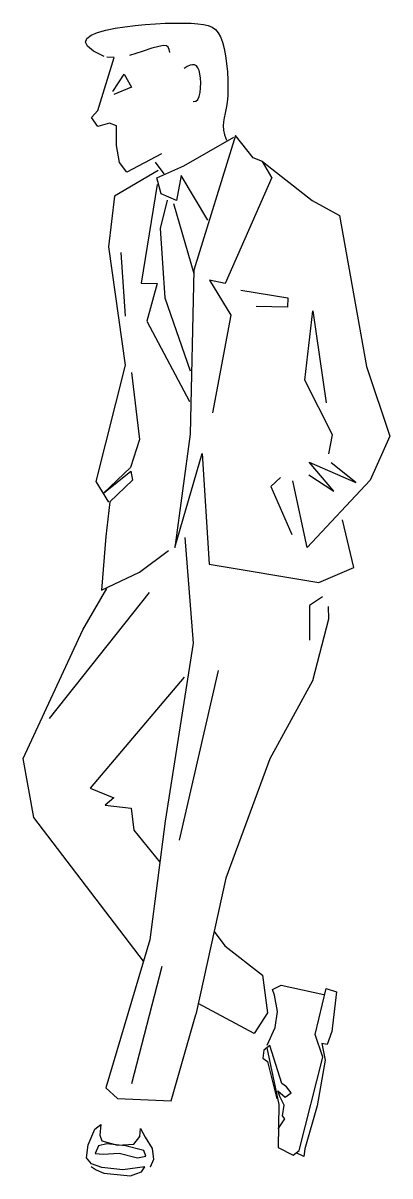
# Model space of a CAD drawing. Extents: x 339 to 391, y 314 to 474.
import ezdxf

# ---------------------------------------------------------------- set-up
doc = ezdxf.new("R2010")
doc.units = 0
doc.header["$MEASUREMENT"] = 0
doc.layers.get('0').update_dxf_attribs({"linetype": 'CONTINUOUS'})

# ---------------------------------------------------------------- blocks, each defined once
blk = doc.blocks.new('MAN-2')
for p, q in [((-3.219, 10.215), (-2.736, 10.447)), ((-2.736, 10.447), (-0.348, 9.92)), ((-3.114, 9.9), (-3.219, 10.215)), ((-2.945, 8.974), (-3.114, 9.9)), ((-3.07, 8.091), (-2.945, 8.974)), ((-3.511, 7.102), (-3.07, 8.091)), ((-3.532, 6.955), (-2.869, 3.805)), ((-2.869, 3.805), (-2.909, 1.407)), ((-2.909, 1.407), (-2.068, 0.987))]:
    blk.add_line(p, q)
for points in [[(-12.59, 62.128), (-13.189, 62.433), (-13.53, 62.703), (-13.645, 62.939), (-13.568, 63.145), (-13.33, 63.322), (-12.966, 63.474), (-12.508, 63.602), (-11.99, 63.709), (-11.441, 63.797), (-10.876, 63.868), (-10.305, 63.922), (-9.74, 63.962), (-9.191, 63.986), (-8.671, 63.998), (-8.19, 63.998), (-7.759, 63.986), (-7.386, 63.963), (-7.068, 63.923), (-6.8, 63.859), (-6.576, 63.764), (-6.39, 63.631), (-6.236, 63.453), (-6.108, 63.223), (-6.001, 62.934), (-5.91, 62.583), (-5.834, 62.181), (-5.775, 61.744), (-5.732, 61.288), (-5.707, 60.828), (-5.7, 60.38), (-5.711, 59.959), (-5.743, 59.582), (-5.792, 59.258), (-5.851, 58.979), (-5.908, 58.731), (-5.952, 58.5), (-5.971, 58.273), (-5.955, 58.035), (-5.894, 57.774), (-5.774, 57.475)], [(-8.947, 62.354), (-8.983, 62.534), (-9.036, 62.661), (-9.132, 62.732), (-9.298, 62.746), (-9.56, 62.701), (-9.943, 62.594), (-10.474, 62.424), (-11.18, 62.19)], [(-9.402, 56.71), (-11.336, 55.693), (-11.753, 56.228), (-11.909, 57.176), (-11.909, 58.269), (-12.296, 58.433), (-12.95, 58.243), (-13.299, 58.733), (-12.955, 59.13), (-12.037, 62.083), (-12.454, 62.093)], [(-7.642, 59.641), (-7.496, 59.649), (-7.384, 59.748), (-7.302, 59.919), (-7.249, 60.142), (-7.221, 60.398), (-7.216, 60.667), (-7.231, 60.929), (-7.265, 61.165), (-7.313, 61.359), (-7.378, 61.507), (-7.46, 61.61), (-7.559, 61.668), (-7.676, 61.682), (-7.813, 61.652), (-7.969, 61.577), (-8.147, 61.46)], [(-12.116, 60.183), (-11.491, 61.154), (-11.071, 60.433), (-12.065, 60.018)], [(-6.829, 53.034), (-8.316, 55.517), (-8.559, 54.128), (-9.429, 54.5), (-9.67, 55.378), (-8.163, 56.052), (-5.367, 57.644)], [(-4.29, 56.489), (-5.279, 57.745), (-7.596, 50.241), (-7.809, 41.109), (-8.658, 34.804), (-7.131, 40.039), (-6.748, 33.881), (-0.626, 32.86), (1.325, 33.693), (0.684, 36.344)], [(-3.262, 55.411), (-3.768, 56.301), (-4.29, 56.489)], [(-9.246, 55.597), (-9.739, 56.264)], [(-3.768, 56.301), (-1.009, 54.128), (0.516, 53.29), (2.016, 44.891), (3.33, 40.996), (2.22, 38.562), (-1.283, 34.808), (-2.075, 38.516)], [(-9.585, 55.797), (-12.018, 54.366), (-12.366, 51.545), (-11.437, 44.962), (-13.063, 38.484), (-12.366, 37.334)], [(-3.262, 55.411), (-5.858, 49.497), (-6.731, 49.693), (-5.548, 47.733), (-6.552, 42.31)], [(-9.644, 55.006), (-10.531, 49.528), (-9.653, 49.507), (-10.229, 47.412), (-7.841, 42.941)], [(-9.086, 54.141), (-9.474, 52.568), (-9.212, 48.697), (-7.801, 44.647)], [(-8.739, 53.957), (-7.6, 50.065)], [(-11.669, 51.232), (-11.437, 47.679)], [(-4.988, 49.126), (-2.364, 48.713), (-2.377, 48.187), (-4.131, 48.227)], [(-0.075, 40.024), (0.125, 41.074), (-1.418, 44.123), (-0.977, 47.978), (-0.218, 42.865)], [(-11.079, 44.545), (-10.625, 40.823), (-11.123, 39.26), (-12.63, 37.836), (-11.108, 39.055), (-11.029, 38.549), (-12.286, 37.348), (-12.506, 35.421), (-12.751, 32.439), (-10.621, 33.444), (-9.013, 34.637)], [(-1.189, 38.847), (0.194, 37.936), (-1.173, 39.549), (1.435, 38.434), (0.056, 39.521)], [(-2.773, 38.708), (-3.311, 38.194), (-2.144, 35.531)], [(-8.096, 35.362), (-7.645, 29.487), (-9.199, 19.583), (-10.061, 12.962)], [(-10.412, 11.779), (-16.523, 19.773), (-17.123, 23.061), (-13.797, 30.219), (-12.454, 32.527)], [(-10.099, 32.309), (-15.658, 25.295)], [(-0.115, 31.522), (-0.095, 30.825), (-0.98, 27.385), (-3.371, 23.041), (-5.822, 16.408), (-7.491, 8.811)], [(-0.431, 32.067), (-1.156, 31.583), (-1.156, 29.648)], [(-8.407, 18.523), (-6.231, 27.955)], [(-8.148, 27.582), (-13.372, 21.419), (-12.063, 20.879), (-12.541, 20.463), (-11.103, 20.294), (-10.946, 19.075), (-9.498, 17.292)], [(-10.061, 12.962), (-12.501, 4.738), (-11.856, 4.141), (-8.87, 4.009), (-7.491, 8.811)], [(-6.475, 13.436), (-5.87, 12.645), (-3.773, 11.004), (-3.503, 8.913), (-4.239, 7.756)], [(-11.065, 4.979), (-9.373, 11.509)], [(-2.068, 0.987), (-1.732, 1.24), (-0.415, 6.435), (-0.837, 7.697), (-0.229, 10.256), (0.342, 10.084), (0.088, 7.866), (-0.164, 7.15), (-0.458, 7.192), (-0.289, 6.267), (-0.736, 3.732), (-1.416, 1.345), (-1.479, 0.904), (-1.9, 1.114)], [(-4.239, 7.756), (-7.355, 9.431)], [(-2.91, 2.459), (-2.532, 3.006), (-2.658, 3.174), (-2.575, 3.763), (-2.806, 4.247), (-2.912, 4.562), (-2.512, 4.205), (-2.176, 4.458), (-2.428, 4.794), (-2.702, 4.983), (-3.364, 7.081), (-3.7, 6.829), (-3.763, 6.387), (-3.49, 6.198), (-2.975, 4.12)], [(-13.325, 0.355), (-13.045, 0.177), (-12.616, -0.017), (-11.137, -0.17), (-10.826, -0.053), (-10.515, 0.064), (-10.336, 0.345), (-11.55, 0.171), (-12.733, 0.294), (-13.31, 0.503), (-13.575, 0.829), (-13.499, 1.569), (-13.111, 2.426), (-12.784, 2.691), (-12.846, 2.1), (-12.728, 1.788), (-11.856, 1.549), (-10.953, 1.605), (-10.611, 2.018), (-10.566, 2.462), (-10.316, 1.987), (-9.933, 1.35), (-9.846, 0.743), (-10.04, 0.314), (-10.04, 0.314)]]:
    blk.add_lwpolyline(points)
blk.add_lwpolyline([(-12.448, 1.61), (-12.907, 1.508), (-13.101, 1.079), (-12.657, 1.033), (-11.754, 1.09), (-10.734, 0.834), (-10.275, 0.936), (-10.392, 1.248), (-11.412, 1.503)], close=True)

msp = doc.modelspace()

# ---------------------------------------------------------------- block references
at = {"xscale": 2.5, "yscale": 2.5, "zscale": 2.5}
msp.add_blockref('MAN-2', (382.25, 314.22), dxfattribs=at)

doc.saveas('drawing.dxf')
